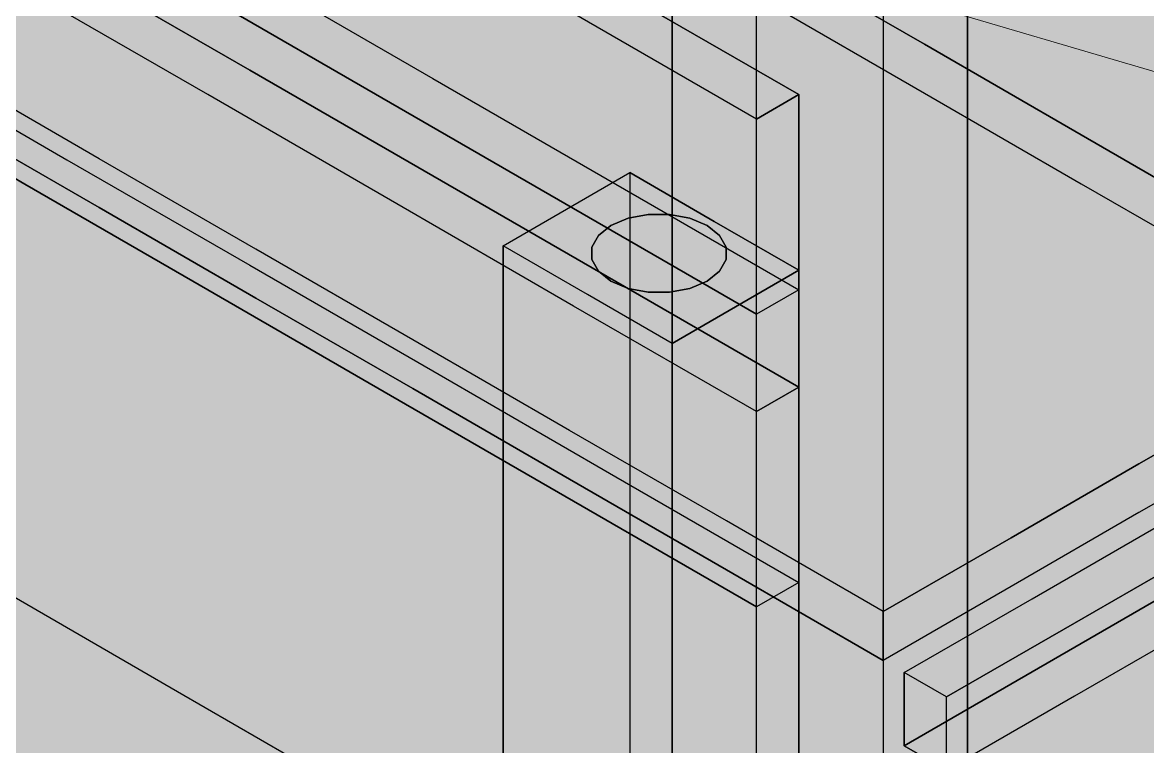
# Model space of a CAD drawing. Header units: metres. Extents: x 0 to 18.2, y -10 to 8.9.
# Drawn here: x 2.662 to 3.816, y 3.662 to 4.404 of the extents above; entities that cross this region are included whole.
import ezdxf

# ---------------------------------------------------------------- set-up
doc = ezdxf.new("R2010")
doc.units = ezdxf.units.M
doc.header["$LTSCALE"] = 0.25
doc.layers.add('ISO-ARISTAS', color=8, linetype='CONTINUOUS')
doc.layers.add('ISO-CONCRETO-SUP', color=254, linetype='CONTINUOUS', true_color=0xe8e8e8)
doc.layers.add('LLAMADAS', color=30, linetype='CONTINUOUS', lineweight=18)

msp = doc.modelspace()

# ---------------------------------------------------------------- linework, layer by layer
at = {"layer": 'ISO-ARISTAS', "color": 250}
for p, q in [((3.3286, 4.4002), (3.3286, 4.6752)), ((3.3286, 4.6752), (3.3286, 4.4002)), ((3.4152, 4.3502), (3.4152, 4.6252)), ((3.4152, 4.3502), (3.4152, 4.6252)), ((3.5451, 4.5252), (3.5451, 4.2501)), ((3.5451, 4.5252), (3.5451, 4.2501)), ((3.5874, 4.3816), (3.4266, 4.4744)), ((3.4266, 4.4744), (3.5874, 4.3816)), ((3.6317, 4.2001), (3.6317, 4.4752)), ((3.6317, 4.4752), (3.6317, 4.2001)), ((2.8956, 4.355), (2.7079, 4.4633)), ((2.7079, 4.4633), (2.8956, 4.355)), ((2.8956, 4.455), (3.0832, 4.3467)), ((2.8956, 4.455), (3.0832, 4.3467)), ((2.8523, 4.33), (2.6646, 4.4383)), ((2.8523, 4.33), (2.6646, 4.4383)), ((3.4585, 4.33), (3.2709, 4.4383)), ((3.2709, 4.4383), (3.4585, 4.33)), ((3.0399, 4.3217), (2.8523, 4.43)), ((2.8523, 4.43), (3.0399, 4.3217)), ((3.4266, 4.4244), (3.5874, 4.3316)), ((3.4266, 4.4244), (3.5874, 4.3316)), ((3.4152, 4.305), (3.2276, 4.4133)), ((3.4152, 4.305), (3.2276, 4.4133)), ((3.3286, 4.1251), (3.3286, 4.4002)), ((3.3286, 4.4002), (3.3286, 4.1251)), ((3.7482, 4.2887), (3.5874, 4.3816)), ((3.5874, 4.3816), (3.7482, 4.2887)), ((2.5203, 4.3717), (2.7079, 4.2633)), ((2.5203, 4.3717), (2.7079, 4.2633)), ((2.7409, 4.2643), (2.5801, 4.3571)), ((2.7409, 4.2643), (2.5801, 4.3571)), ((3.0832, 4.2467), (2.8956, 4.355)), ((2.8956, 4.355), (3.0832, 4.2467)), ((2.6646, 4.2383), (2.477, 4.3467)), ((2.477, 4.3467), (2.6646, 4.2383)), ((3.0832, 4.3467), (3.2709, 4.2383)), ((3.0832, 4.3467), (3.2709, 4.2383)), ((3.4152, 4.0751), (3.4152, 4.3502)), ((3.4152, 4.0751), (3.4152, 4.3502)), ((3.0399, 4.2217), (2.8523, 4.33)), ((3.0399, 4.2217), (2.8523, 4.33)), ((3.4585, 4.33), (3.4152, 4.305)), ((3.4152, 4.305), (3.4585, 4.33)), ((3.4585, 4.13), (3.4585, 4.33)), ((3.4585, 4.33), (3.4585, 4.13)), ((3.5874, 4.3316), (3.7482, 4.2387)), ((3.5874, 4.3316), (3.7482, 4.2387)), ((3.2276, 4.2133), (3.0399, 4.3217)), ((3.0399, 4.3217), (3.2276, 4.2133)), ((2.7409, 4.2143), (2.5801, 4.3071)), ((2.5801, 4.3071), (2.7409, 4.2143)), ((3.4152, 4.105), (3.4152, 4.305)), ((3.4152, 4.105), (3.4152, 4.305)), ((3.9091, 4.1959), (3.7482, 4.2887)), ((3.7482, 4.2887), (3.9091, 4.1959)), ((2.7079, 4.2633), (2.8956, 4.155)), ((2.7079, 4.2633), (2.8956, 4.155)), ((2.9018, 4.1714), (2.7409, 4.2643)), ((2.9018, 4.1714), (2.7409, 4.2643)), ((3.2709, 4.1383), (3.0832, 4.2467)), ((3.0832, 4.2467), (3.2709, 4.1383)), ((3.2203, 4.2125), (3.2853, 4.25)), ((3.2203, 4.2125), (3.2853, 4.25)), ((3.2853, 4.25), (3.2853, 4.13)), ((3.3719, 4.2), (3.2853, 4.25)), ((3.2853, 4.25), (3.2853, 4.13)), ((3.2853, 4.25), (3.3719, 4.2)), ((3.5451, 4.2501), (3.5451, 3.9751)), ((3.5451, 4.2501), (3.5451, 3.9751)), ((2.8523, 4.13), (2.6646, 4.2383)), ((2.6646, 4.2383), (2.8523, 4.13)), ((3.2709, 4.2383), (3.4585, 4.13)), ((3.2709, 4.2383), (3.4585, 4.13)), ((3.7482, 4.2387), (3.9091, 4.1459)), ((3.7482, 4.2387), (3.9091, 4.1459)), ((2.9018, 4.1214), (2.7409, 4.2143)), ((2.7409, 4.2143), (2.9018, 4.1214)), ((3.2276, 4.1133), (3.0399, 4.2217)), ((3.2276, 4.1133), (3.0399, 4.2217)), ((3.1554, 4.175), (3.2203, 4.2125)), ((3.1554, 4.175), (3.2203, 4.2125)), ((3.4152, 4.105), (3.2276, 4.2133)), ((3.2276, 4.2133), (3.4152, 4.105)), ((3.2835, 4.2032), (3.2658, 4.1958)), ((3.2835, 4.2032), (3.2658, 4.1958)), ((3.2835, 4.2032), (3.2658, 4.1958)), ((3.2658, 4.1958), (3.2835, 4.2032)), ((3.3042, 4.2071), (3.2835, 4.2032)), ((3.3042, 4.2071), (3.2835, 4.2032)), ((3.3042, 4.2071), (3.2835, 4.2032)), ((3.2835, 4.2032), (3.3042, 4.2071)), ((3.3261, 4.2071), (3.3042, 4.2071)), ((3.3261, 4.2071), (3.3042, 4.2071)), ((3.3261, 4.2071), (3.3042, 4.2071)), ((3.3042, 4.2071), (3.3261, 4.2071)), ((3.3469, 4.2032), (3.3261, 4.2071)), ((3.3469, 4.2032), (3.3261, 4.2071)), ((3.3469, 4.2032), (3.3261, 4.2071)), ((3.3261, 4.2071), (3.3469, 4.2032)), ((3.3645, 4.1958), (3.3469, 4.2032)), ((3.3645, 4.1958), (3.3469, 4.2032)), ((3.3645, 4.1958), (3.3469, 4.2032)), ((3.3469, 4.2032), (3.3645, 4.1958)), ((3.2658, 4.1958), (3.253, 4.1855)), ((3.2658, 4.1958), (3.253, 4.1855)), ((3.2658, 4.1958), (3.253, 4.1855)), ((3.253, 4.1855), (3.2658, 4.1958)), ((3.3774, 4.1855), (3.3645, 4.1958)), ((3.3774, 4.1855), (3.3645, 4.1958)), ((3.3774, 4.1855), (3.3645, 4.1958)), ((3.3645, 4.1958), (3.3774, 4.1855)), ((3.4585, 4.15), (3.3719, 4.2)), ((3.3719, 4.2), (3.4585, 4.15)), ((3.6317, 3.9251), (3.6317, 4.2001)), ((3.6317, 4.2001), (3.6317, 3.9251)), ((3.253, 4.1855), (3.2462, 4.1736)), ((3.253, 4.1855), (3.2462, 4.1736)), ((3.253, 4.1855), (3.2462, 4.1736)), ((3.2462, 4.1736), (3.253, 4.1855)), ((3.3841, 4.1736), (3.3774, 4.1855)), ((3.3841, 4.1736), (3.3774, 4.1855)), ((3.3841, 4.1736), (3.3774, 4.1855)), ((3.3774, 4.1855), (3.3841, 4.1736)), ((3.0626, 4.0786), (2.9018, 4.1714)), ((3.0626, 4.0786), (2.9018, 4.1714)), ((3.1554, 4.055), (3.1554, 4.175)), ((3.242, 4.125), (3.1554, 4.175)), ((3.1554, 4.175), (3.1554, 4.055)), ((3.242, 4.125), (3.1554, 4.175)), ((3.2462, 4.1736), (3.2462, 4.1609)), ((3.2462, 4.1736), (3.2462, 4.1609)), ((3.2462, 4.1736), (3.2462, 4.1609)), ((3.2462, 4.1609), (3.2462, 4.1736)), ((3.3841, 4.1609), (3.3841, 4.1736)), ((3.3841, 4.1609), (3.3841, 4.1736)), ((3.3841, 4.1609), (3.3841, 4.1736)), ((3.3841, 4.1736), (3.3841, 4.1609)), ((2.8956, 4.155), (3.0832, 4.0467)), ((2.8956, 4.155), (3.0832, 4.0467)), ((3.2462, 4.1609), (3.253, 4.149)), ((3.2462, 4.1609), (3.253, 4.149)), ((3.2462, 4.1609), (3.253, 4.149)), ((3.253, 4.149), (3.2462, 4.1609)), ((3.3774, 4.149), (3.3841, 4.1609)), ((3.3774, 4.149), (3.3841, 4.1609)), ((3.3774, 4.149), (3.3841, 4.1609)), ((3.3841, 4.1609), (3.3774, 4.149)), ((3.253, 4.149), (3.2658, 4.1387)), ((3.253, 4.149), (3.2658, 4.1387)), ((3.253, 4.149), (3.2658, 4.1387)), ((3.2658, 4.1387), (3.253, 4.149)), ((3.3645, 4.1387), (3.3774, 4.149)), ((3.3645, 4.1387), (3.3774, 4.149)), ((3.3645, 4.1387), (3.3774, 4.149)), ((3.3774, 4.149), (3.3645, 4.1387)), ((3.3935, 4.1125), (3.4585, 4.15)), ((3.4585, 4.15), (3.3935, 4.1125)), ((3.4585, 4.03), (3.4585, 4.15)), ((3.4585, 4.15), (3.4585, 4.03)), ((3.2658, 4.1387), (3.2835, 4.1313)), ((3.2658, 4.1387), (3.2835, 4.1313)), ((3.2658, 4.1387), (3.2835, 4.1313)), ((3.2835, 4.1313), (3.2658, 4.1387)), ((3.4585, 4.03), (3.2709, 4.1383)), ((3.2709, 4.1383), (3.4585, 4.03)), ((3.2835, 4.1313), (3.3042, 4.1274)), ((3.2835, 4.1313), (3.3042, 4.1274)), ((3.2835, 4.1313), (3.3042, 4.1274)), ((3.3042, 4.1274), (3.2835, 4.1313)), ((3.3261, 4.1274), (3.3469, 4.1313)), ((3.3261, 4.1274), (3.3469, 4.1313)), ((3.3261, 4.1274), (3.3469, 4.1313)), ((3.3469, 4.1313), (3.3261, 4.1274)), ((3.3469, 4.1313), (3.3645, 4.1387)), ((3.3469, 4.1313), (3.3645, 4.1387)), ((3.3469, 4.1313), (3.3645, 4.1387)), ((3.3645, 4.1387), (3.3469, 4.1313)), ((3.0399, 4.0217), (2.8523, 4.13)), ((2.8523, 4.13), (3.0399, 4.0217)), ((3.0626, 4.0286), (2.9018, 4.1214)), ((2.9018, 4.1214), (3.0626, 4.0286)), ((3.3286, 4.075), (3.242, 4.125)), ((3.3286, 4.075), (3.242, 4.125)), ((3.2853, 4.13), (3.2853, 4.01)), ((3.2853, 4.13), (3.2853, 4.01)), ((3.3042, 4.1274), (3.3261, 4.1274)), ((3.3042, 4.1274), (3.3261, 4.1274)), ((3.3042, 4.1274), (3.3261, 4.1274)), ((3.3261, 4.1274), (3.3042, 4.1274)), ((3.3286, 3.8501), (3.3286, 4.1251)), ((3.3286, 4.1251), (3.3286, 3.8501)), ((3.4585, 4.13), (3.4152, 4.105)), ((3.4585, 4.13), (3.4152, 4.105)), ((3.4152, 4.005), (3.2276, 4.1133)), ((3.4152, 4.005), (3.2276, 4.1133)), ((3.3286, 4.075), (3.3935, 4.1125)), ((3.3935, 4.1125), (3.3286, 4.075)), ((3.2234, 3.9857), (3.0626, 4.0786)), ((3.2234, 3.9857), (3.0626, 4.0786)), ((3.3286, 3.955), (3.3286, 4.075)), ((3.3286, 3.955), (3.3286, 4.075)), ((3.4152, 3.8001), (3.4152, 4.0751)), ((3.4152, 3.8001), (3.4152, 4.0751)), ((3.1554, 3.935), (3.1554, 4.055)), ((3.1554, 4.055), (3.1554, 3.935)), ((3.0832, 4.0467), (3.2709, 3.9383)), ((3.0832, 4.0467), (3.2709, 3.9383)), ((3.2234, 3.9357), (3.0626, 4.0286)), ((3.0626, 4.0286), (3.2234, 3.9357)), ((3.4585, 4.03), (3.4152, 4.005)), ((3.4152, 4.005), (3.4585, 4.03)), ((3.4585, 3.83), (3.4585, 4.03)), ((3.4585, 4.03), (3.4585, 3.83)), ((3.4585, 3.91), (3.4585, 4.03)), ((3.4585, 4.03), (3.4585, 3.91)), ((3.9387, 4.0272), (3.8075, 3.9515)), ((3.8075, 3.9515), (3.9387, 4.0272)), ((3.2276, 3.9133), (3.0399, 4.0217)), ((3.0399, 4.0217), (3.2276, 3.9133)), ((3.2853, 4.01), (3.2853, 3.89)), ((3.2853, 4.01), (3.2853, 3.89)), ((3.4152, 3.805), (3.4152, 4.005)), ((3.4152, 3.805), (3.4152, 4.005)), ((3.3843, 3.8929), (3.2234, 3.9857)), ((3.3843, 3.8929), (3.2234, 3.9857)), ((3.5451, 3.9751), (3.5451, 3.7001)), ((3.5451, 3.9751), (3.5451, 3.7001)), ((3.9387, 3.9772), (3.8075, 3.9015)), ((3.9387, 3.9772), (3.8075, 3.9015)), ((3.3286, 3.835), (3.3286, 3.955)), ((3.3286, 3.835), (3.3286, 3.955)), ((3.8075, 3.9515), (3.6763, 3.8757)), ((3.6763, 3.8757), (3.8075, 3.9515)), ((3.1554, 3.815), (3.1554, 3.935)), ((3.1554, 3.935), (3.1554, 3.815)), ((3.3843, 3.8429), (3.2234, 3.9357)), ((3.2234, 3.9357), (3.3843, 3.8429)), ((3.2709, 3.9383), (3.4585, 3.83)), ((3.2709, 3.9383), (3.4585, 3.83)), ((3.6317, 3.6501), (3.6317, 3.9251)), ((3.6317, 3.9251), (3.6317, 3.6501)), ((3.4152, 3.805), (3.2276, 3.9133)), ((3.2276, 3.9133), (3.4152, 3.805)), ((2.8213, 3.7179), (2.4997, 3.9036)), ((2.8213, 3.7179), (2.4997, 3.9036)), ((3.4585, 3.79), (3.4585, 3.91)), ((3.4585, 3.91), (3.4585, 3.79)), ((3.8075, 3.9015), (3.6763, 3.8257)), ((3.8075, 3.9015), (3.6763, 3.8257)), ((3.2853, 3.89), (3.2853, 3.77)), ((3.2853, 3.89), (3.2853, 3.77)), ((3.5451, 3.8), (3.3843, 3.8929)), ((3.5451, 3.8), (3.3843, 3.8929)), ((3.6979, 3.8132), (3.8292, 3.889)), ((3.6979, 3.8132), (3.8292, 3.889)), ((3.6763, 3.8757), (3.5451, 3.8)), ((3.5451, 3.8), (3.6763, 3.8757)), ((3.7413, 3.7882), (3.8725, 3.864)), ((3.8725, 3.864), (3.7413, 3.7882)), ((3.3286, 3.5751), (3.3286, 3.8501)), ((3.3286, 3.8501), (3.3286, 3.5751)), ((3.5451, 3.75), (3.3843, 3.8429)), ((3.3843, 3.8429), (3.5451, 3.75)), ((3.3286, 3.715), (3.3286, 3.835)), ((3.3286, 3.715), (3.3286, 3.835)), ((3.4585, 3.83), (3.4152, 3.805)), ((3.4585, 3.83), (3.4152, 3.805)), ((3.6763, 3.8257), (3.5451, 3.75)), ((3.6763, 3.8257), (3.5451, 3.75)), ((3.1554, 3.695), (3.1554, 3.815)), ((3.1554, 3.815), (3.1554, 3.695)), ((3.5667, 3.7375), (3.6979, 3.8132)), ((3.5667, 3.7375), (3.6979, 3.8132)), ((3.6979, 3.7382), (3.8292, 3.814)), ((3.8292, 3.814), (3.6979, 3.7382)), ((3.4152, 3.5251), (3.4152, 3.8001)), ((3.4152, 3.5251), (3.4152, 3.8001)), ((3.5451, 3.75), (3.5451, 3.8)), ((3.5451, 3.75), (3.5451, 3.8)), ((3.4585, 3.67), (3.4585, 3.79)), ((3.4585, 3.79), (3.4585, 3.67)), ((3.61, 3.7125), (3.7413, 3.7882)), ((3.7413, 3.7882), (3.61, 3.7125)), ((3.8725, 3.789), (3.7413, 3.7132)), ((3.8725, 3.789), (3.7413, 3.7132)), ((3.2853, 3.77), (3.2853, 3.65)), ((3.2853, 3.77), (3.2853, 3.65)), ((3.5667, 3.6625), (3.6979, 3.7382)), ((3.6979, 3.7382), (3.5667, 3.6625)), ((3.5667, 3.6625), (3.5667, 3.7375)), ((3.61, 3.7125), (3.5667, 3.7375)), ((3.61, 3.7125), (3.5667, 3.7375)), ((3.5667, 3.7375), (3.5667, 3.6625)), ((3.143, 3.5321), (2.8213, 3.7179)), ((3.143, 3.5321), (2.8213, 3.7179)), ((3.3286, 3.595), (3.3286, 3.715)), ((3.3286, 3.595), (3.3286, 3.715)), ((3.7413, 3.7132), (3.61, 3.6375)), ((3.7413, 3.7132), (3.61, 3.6375)), ((3.61, 3.6375), (3.61, 3.7125)), ((3.61, 3.6375), (3.61, 3.7125)), ((3.1554, 3.575), (3.1554, 3.695)), ((3.1554, 3.695), (3.1554, 3.575)), ((3.5451, 3.7001), (3.5451, 3.425)), ((3.5451, 3.7001), (3.5451, 3.425)), ((3.4585, 3.55), (3.4585, 3.67)), ((3.4585, 3.67), (3.4585, 3.55)), ((3.61, 3.6375), (3.5667, 3.6625)), ((3.5667, 3.6625), (3.61, 3.6375))]:
    msp.add_line(p, q, dxfattribs=at)
at = {"layer": 'ISO-CONCRETO-SUP', "true_color": 0x575d65}
for points in [[(3.5451, 4.5252), (3.3286, 4.4002), (3.5451, 4.8002), (3.3286, 4.6752)], [(3.6317, 4.4752), (3.4152, 4.3502), (3.6317, 4.7502), (3.4152, 4.6252)], [(3.5451, 4.2501), (3.3286, 4.1251), (3.5451, 4.5252), (3.3286, 4.4002)], [(3.6317, 4.2001), (3.4152, 4.0751), (3.6317, 4.4752), (3.4152, 4.3502)], [(3.5451, 3.9751), (3.3286, 3.8501), (3.5451, 4.2501), (3.3286, 4.1251)], [(3.6317, 3.9251), (3.4152, 3.8001), (3.6317, 4.2001), (3.4152, 4.0751)], [(3.5451, 3.7001), (3.3286, 3.5751), (3.5451, 3.9751), (3.3286, 3.8501)], [(3.6317, 3.6501), (3.4152, 3.5251), (3.6317, 3.9251), (3.4152, 3.8001)], [(3.8292, 3.814), (3.6979, 3.7382), (3.8292, 3.889), (3.6979, 3.8132)], [(3.8725, 3.789), (3.7413, 3.7132), (3.8725, 3.864), (3.7413, 3.7882)], [(3.6979, 3.7382), (3.5667, 3.6625), (3.6979, 3.8132), (3.5667, 3.7375)], [(3.7413, 3.7132), (3.61, 3.6375), (3.7413, 3.7882), (3.61, 3.7125)], [(3.5451, 3.425), (3.3286, 3.3), (3.5451, 3.7001), (3.3286, 3.5751)]]:
    msp.add_solid(points, dxfattribs=at)
at = {"layer": 'ISO-CONCRETO-SUP', "true_color": 0x616771}
for points in [[(3.3286, 4.4002), (3.4152, 4.3502), (3.3286, 4.6752), (3.4152, 4.6252)], [(3.5451, 4.2501), (3.6317, 4.2001), (3.5451, 4.5252), (3.6317, 4.4752)], [(3.3286, 4.1251), (3.4152, 4.0751), (3.3286, 4.4002), (3.4152, 4.3502)], [(3.5451, 3.9751), (3.6317, 3.9251), (3.5451, 4.2501), (3.6317, 4.2001)], [(3.3286, 3.8501), (3.4152, 3.8001), (3.3286, 4.1251), (3.4152, 4.0751)], [(3.5451, 3.7001), (3.6317, 3.6501), (3.5451, 3.9751), (3.6317, 3.9251)], [(3.3286, 3.5751), (3.4152, 3.5251), (3.3286, 3.8501), (3.4152, 3.8001)], [(3.5667, 3.6625), (3.61, 3.6375), (3.5667, 3.7375), (3.61, 3.7125)], [(3.5451, 3.425), (3.6317, 3.375), (3.5451, 3.7001), (3.6317, 3.6501)]]:
    msp.add_solid(points, dxfattribs=at)
at = {"layer": 'ISO-CONCRETO-SUP', "true_color": 0xc9c7c0}
for points in [[(3.1523, 4.6518), (3.474, 4.4661), (2.8275, 4.4643), (3.1492, 4.2786)], [(3.7987, 4.6536), (4.1204, 4.4679), (3.474, 4.4661), (3.7956, 4.2804)], [(2.5059, 4.65), (2.8275, 4.4643), (2.1811, 4.4625), (2.5028, 4.2768)], [(3.474, 4.4661), (3.7956, 4.2804), (3.1492, 4.2786), (3.4709, 4.0929)], [(4.1204, 4.4679), (4.4421, 4.2821), (3.7956, 4.2804), (4.1173, 4.0946)], [(2.8275, 4.4643), (3.1492, 4.2786), (2.5028, 4.2768), (2.8244, 4.0911)], [(2.5028, 4.2768), (2.8244, 4.0911), (2.178, 4.0893), (2.4997, 3.9036)], [(3.1492, 4.2786), (3.4709, 4.0929), (2.8244, 4.0911), (3.1461, 3.9054)], [(3.7956, 4.2804), (4.1173, 4.0946), (3.4709, 4.0929), (3.7925, 3.9071)], [(2.8244, 4.0911), (3.1461, 3.9054), (2.4997, 3.9036), (2.8213, 3.7179)], [(3.4709, 4.0929), (3.7925, 3.9071), (3.1461, 3.9054), (3.4678, 3.7196)], [(4.1173, 4.0946), (4.439, 3.9089), (3.7925, 3.9071), (4.1142, 3.7214)], [(3.1461, 3.9054), (3.4678, 3.7196), (2.8213, 3.7179), (3.143, 3.5321)], [(3.7925, 3.9071), (4.1142, 3.7214), (3.4678, 3.7196), (3.7894, 3.5339)], [(3.4678, 3.7196), (3.7894, 3.5339), (3.143, 3.5321), (3.4647, 3.3464)], [(4.1142, 3.7214), (4.4359, 3.5357), (3.7894, 3.5339), (4.1111, 3.3482)]]:
    msp.add_solid(points, dxfattribs=at)
at = {"layer": 'ISO-CONCRETO-SUP', "true_color": 0x9e794f}
for points in [[(2.8956, 4.455), (3.0832, 4.3467), (2.8956, 4.655), (3.0832, 4.5467)], [(2.8523, 4.43), (3.0399, 4.3217), (2.8523, 4.63), (3.0399, 4.5217)], [(2.5203, 4.3717), (2.7079, 4.2633), (2.5203, 4.5717), (2.7079, 4.4633)], [(2.477, 4.3467), (2.6646, 4.2383), (2.477, 4.5467), (2.6646, 4.4383)], [(3.0832, 4.3467), (3.2709, 4.2383), (3.0832, 4.5467), (3.2709, 4.4383)], [(3.0399, 4.3217), (3.2276, 4.2133), (3.0399, 4.5217), (3.2276, 4.4133)], [(3.4266, 4.4244), (3.5874, 4.3316), (3.4266, 4.4744), (3.5874, 4.3816)], [(2.7079, 4.2633), (2.8956, 4.155), (2.7079, 4.4633), (2.8956, 4.355)], [(2.6646, 4.2383), (2.8523, 4.13), (2.6646, 4.4383), (2.8523, 4.33)], [(3.2709, 4.2383), (3.4585, 4.13), (3.2709, 4.4383), (3.4585, 4.33)], [(3.2276, 4.2133), (3.4152, 4.105), (3.2276, 4.4133), (3.4152, 4.305)], [(3.5874, 4.3316), (3.7482, 4.2387), (3.5874, 4.3816), (3.7482, 4.2887)], [(2.5801, 4.3071), (2.7409, 4.2143), (2.5801, 4.3571), (2.7409, 4.2643)], [(2.8956, 4.155), (3.0832, 4.0467), (2.8956, 4.355), (3.0832, 4.2467)], [(2.8523, 4.13), (3.0399, 4.0217), (2.8523, 4.33), (3.0399, 4.2217)], [(3.7482, 4.2387), (3.9091, 4.1459), (3.7482, 4.2887), (3.9091, 4.1959)], [(2.7409, 4.2143), (2.9018, 4.1214), (2.7409, 4.2643), (2.9018, 4.1714)], [(3.0832, 4.0467), (3.2709, 3.9383), (3.0832, 4.2467), (3.2709, 4.1383)], [(3.0399, 4.0217), (3.2276, 3.9133), (3.0399, 4.2217), (3.2276, 4.1133)], [(2.9018, 4.1214), (3.0626, 4.0286), (2.9018, 4.1714), (3.0626, 4.0786)], [(3.2709, 3.9383), (3.4585, 3.83), (3.2709, 4.1383), (3.4585, 4.03)], [(3.2276, 3.9133), (3.4152, 3.805), (3.2276, 4.1133), (3.4152, 4.005)], [(3.0626, 4.0286), (3.2234, 3.9357), (3.0626, 4.0786), (3.2234, 3.9857)], [(3.2234, 3.9357), (3.3843, 3.8429), (3.2234, 3.9857), (3.3843, 3.8929)], [(3.3843, 3.8429), (3.5451, 3.75), (3.3843, 3.8929), (3.5451, 3.8)]]:
    msp.add_solid(points, dxfattribs=at)
at = {"layer": 'ISO-CONCRETO-SUP', "true_color": 0xb08658}
for points in [[(3.2657, 4.5673), (3.4266, 4.4744), (3.1345, 4.4915), (3.2954, 4.3987)], [(2.6817, 4.5515), (2.8425, 4.4586), (2.5505, 4.4757), (2.7113, 4.3829)], [(2.5505, 4.5257), (2.7113, 4.4329), (2.4193, 4.45), (2.5801, 4.3571)], [(2.9737, 4.5344), (3.1345, 4.4415), (2.8425, 4.4586), (3.0033, 4.3658)], [(3.2657, 4.5173), (3.4266, 4.4244), (3.1345, 4.4415), (3.2954, 4.3487)], [(2.8425, 4.5086), (3.0033, 4.4158), (2.7113, 4.4329), (2.8721, 4.34)], [(3.1345, 4.4915), (3.2954, 4.3987), (3.0033, 4.4158), (3.1642, 4.3229)], [(2.5505, 4.4757), (2.7113, 4.3829), (2.4193, 4.4), (2.5801, 4.3071)], [(3.4266, 4.4744), (3.5874, 4.3816), (3.2954, 4.3987), (3.4562, 4.3058)], [(2.7079, 4.4633), (2.8956, 4.355), (2.6646, 4.4383), (2.8523, 4.33)], [(2.8425, 4.4586), (3.0033, 4.3658), (2.7113, 4.3829), (2.8721, 4.29)], [(2.8956, 4.455), (3.0832, 4.3467), (2.8523, 4.43), (3.0399, 4.3217)], [(2.7113, 4.4329), (2.8721, 4.34), (2.5801, 4.3571), (2.7409, 4.2643)], [(3.1345, 4.4415), (3.2954, 4.3487), (3.0033, 4.3658), (3.1642, 4.2729)], [(3.2709, 4.4383), (3.4585, 4.33), (3.2276, 4.4133), (3.4152, 4.305)], [(3.4266, 4.4244), (3.5874, 4.3316), (3.2954, 4.3487), (3.4562, 4.2558)], [(3.0033, 4.4158), (3.1642, 4.3229), (2.8721, 4.34), (3.033, 4.2472)], [(3.2954, 4.3987), (3.4562, 4.3058), (3.1642, 4.3229), (3.325, 4.2301)], [(2.7113, 4.3829), (2.8721, 4.29), (2.5801, 4.3071), (2.7409, 4.2143)], [(3.5874, 4.3816), (3.7482, 4.2887), (3.4562, 4.3058), (3.617, 4.213)], [(2.5203, 4.3717), (2.7079, 4.2633), (2.477, 4.3467), (2.6646, 4.2383)], [(3.0033, 4.3658), (3.1642, 4.2729), (2.8721, 4.29), (3.033, 4.1972)], [(2.8956, 4.355), (3.0832, 4.2467), (2.8523, 4.33), (3.0399, 4.2217)], [(2.8721, 4.34), (3.033, 4.2472), (2.7409, 4.2643), (2.9018, 4.1714)], [(3.0832, 4.3467), (3.2709, 4.2383), (3.0399, 4.3217), (3.2276, 4.2133)], [(3.2954, 4.3487), (3.4562, 4.2558), (3.1642, 4.2729), (3.325, 4.1801)], [(3.5874, 4.3316), (3.7482, 4.2387), (3.4562, 4.2558), (3.617, 4.163)], [(3.1642, 4.3229), (3.325, 4.2301), (3.033, 4.2472), (3.1938, 4.1543)], [(3.4562, 4.3058), (3.617, 4.213), (3.325, 4.2301), (3.4858, 4.1372)], [(2.8721, 4.29), (3.033, 4.1972), (2.7409, 4.2143), (2.9018, 4.1214)], [(3.7482, 4.2887), (3.9091, 4.1959), (3.617, 4.213), (3.7779, 4.1201)], [(3.1642, 4.2729), (3.325, 4.1801), (3.033, 4.1972), (3.1938, 4.1043)], [(2.7079, 4.2633), (2.8956, 4.155), (2.6646, 4.2383), (2.8523, 4.13)], [(3.033, 4.2472), (3.1938, 4.1543), (2.9018, 4.1714), (3.0626, 4.0786)], [(3.0832, 4.2467), (3.2709, 4.1383), (3.0399, 4.2217), (3.2276, 4.1133)], [(3.4562, 4.2558), (3.617, 4.163), (3.325, 4.1801), (3.4858, 4.0872)], [(3.2709, 4.2383), (3.4585, 4.13), (3.2276, 4.2133), (3.4152, 4.105)], [(3.7482, 4.2387), (3.9091, 4.1459), (3.617, 4.163), (3.7779, 4.0701)], [(3.325, 4.2301), (3.4858, 4.1372), (3.1938, 4.1543), (3.3546, 4.0615)], [(3.617, 4.213), (3.7779, 4.1201), (3.4858, 4.1372), (3.6467, 4.0444)], [(3.033, 4.1972), (3.1938, 4.1043), (2.9018, 4.1214), (3.0626, 4.0286)], [(3.9091, 4.1959), (4.0699, 4.103), (3.7779, 4.1201), (3.9387, 4.0272)], [(3.325, 4.1801), (3.4858, 4.0872), (3.1938, 4.1043), (3.3546, 4.0115)], [(2.8956, 4.155), (3.0832, 4.0467), (2.8523, 4.13), (3.0399, 4.0217)], [(3.1938, 4.1543), (3.3546, 4.0615), (3.0626, 4.0786), (3.2234, 3.9857)], [(3.617, 4.163), (3.7779, 4.0701), (3.4858, 4.0872), (3.6467, 3.9944)], [(3.9091, 4.1459), (4.0699, 4.053), (3.7779, 4.0701), (3.9387, 3.9772)], [(3.2709, 4.1383), (3.4585, 4.03), (3.2276, 4.1133), (3.4152, 4.005)], [(3.4858, 4.1372), (3.6467, 4.0444), (3.3546, 4.0615), (3.5155, 3.9686)], [(3.7779, 4.1201), (3.9387, 4.0272), (3.6467, 4.0444), (3.8075, 3.9515)], [(3.1938, 4.1043), (3.3546, 4.0115), (3.0626, 4.0286), (3.2234, 3.9357)], [(3.4858, 4.0872), (3.6467, 3.9944), (3.3546, 4.0115), (3.5155, 3.9186)], [(3.7779, 4.0701), (3.9387, 3.9772), (3.6467, 3.9944), (3.8075, 3.9015)], [(3.3546, 4.0615), (3.5155, 3.9686), (3.2234, 3.9857), (3.3843, 3.8929)], [(3.0832, 4.0467), (3.2709, 3.9383), (3.0399, 4.0217), (3.2276, 3.9133)], [(3.6467, 4.0444), (3.8075, 3.9515), (3.5155, 3.9686), (3.6763, 3.8757)], [(3.3546, 4.0115), (3.5155, 3.9186), (3.2234, 3.9357), (3.3843, 3.8429)], [(3.6467, 3.9944), (3.8075, 3.9015), (3.5155, 3.9186), (3.6763, 3.8257)], [(3.5155, 3.9686), (3.6763, 3.8757), (3.3843, 3.8929), (3.5451, 3.8)], [(3.2709, 3.9383), (3.4585, 3.83), (3.2276, 3.9133), (3.4152, 3.805)], [(3.5155, 3.9186), (3.6763, 3.8257), (3.3843, 3.8429), (3.5451, 3.75)]]:
    msp.add_solid(points, dxfattribs=at)
at = {"layer": 'ISO-CONCRETO-SUP', "true_color": 0x92aec8}
for points in [[(3.3042, 4.5008), (3.2835, 4.4969), (3.3042, 4.4029), (3.2835, 4.399)], [(3.3261, 4.4211), (3.3469, 4.425), (3.3261, 4.3232), (3.3469, 4.3271)], [(3.3042, 4.4029), (3.2835, 4.399), (3.3042, 4.305), (3.2835, 4.3011)], [(3.3261, 4.3232), (3.3469, 4.3271), (3.3261, 4.2253), (3.3469, 4.2292)], [(3.3042, 4.305), (3.2835, 4.3011), (3.3042, 4.2071), (3.2835, 4.2032)], [(3.3261, 4.2253), (3.3469, 4.2292), (3.3261, 4.1274), (3.3469, 4.1313)], [(3.3042, 4.2071), (3.2835, 4.2032), (3.3042, 4.1071), (3.2835, 4.1032)], [(3.3261, 4.1274), (3.3469, 4.1313), (3.3261, 4.0274), (3.3469, 4.0313)], [(3.3042, 4.1071), (3.2835, 4.1032), (3.3042, 4.0071), (3.2835, 4.0032)], [(3.3261, 4.0274), (3.3469, 4.0313), (3.3261, 3.9274), (3.3469, 3.9313)], [(3.3042, 4.0071), (3.2835, 4.0032), (3.3042, 3.9071), (3.2835, 3.9032)], [(3.3261, 3.9274), (3.3469, 3.9313), (3.3261, 3.8274), (3.3469, 3.8313)], [(3.3042, 3.9071), (3.2835, 3.9032), (3.3042, 3.8071), (3.2835, 3.8032)], [(3.3261, 3.8274), (3.3469, 3.8313), (3.3261, 3.7274), (3.3469, 3.7313)], [(3.3042, 3.8071), (3.2835, 3.8032), (3.3042, 3.7071), (3.2835, 3.7032)], [(3.3261, 3.7274), (3.3469, 3.7313), (3.3261, 3.6274), (3.3469, 3.6313)], [(3.3042, 3.7071), (3.2835, 3.7032), (3.3042, 3.6071), (3.2835, 3.6032)]]:
    msp.add_solid(points, dxfattribs=at)
at = {"layer": 'ISO-CONCRETO-SUP', "true_color": 0x98b5d0}
for points in [[(3.3261, 4.5008), (3.3042, 4.5008), (3.3261, 4.4029), (3.3042, 4.4029)], [(3.3042, 4.4211), (3.3261, 4.4211), (3.3042, 4.3232), (3.3261, 4.3232)], [(3.3261, 4.4029), (3.3042, 4.4029), (3.3261, 4.305), (3.3042, 4.305)], [(3.3042, 4.3232), (3.3261, 4.3232), (3.3042, 4.2253), (3.3261, 4.2253)], [(3.3261, 4.305), (3.3042, 4.305), (3.3261, 4.2071), (3.3042, 4.2071)], [(3.3042, 4.2253), (3.3261, 4.2253), (3.3042, 4.1274), (3.3261, 4.1274)], [(3.3261, 4.2071), (3.3042, 4.2071), (3.3261, 4.1071), (3.3042, 4.1071)], [(3.3042, 4.1274), (3.3261, 4.1274), (3.3042, 4.0274), (3.3261, 4.0274)], [(3.3261, 4.1071), (3.3042, 4.1071), (3.3261, 4.0071), (3.3042, 4.0071)], [(3.3042, 4.0274), (3.3261, 4.0274), (3.3042, 3.9274), (3.3261, 3.9274)], [(3.3261, 4.0071), (3.3042, 4.0071), (3.3261, 3.9071), (3.3042, 3.9071)], [(3.3042, 3.9274), (3.3261, 3.9274), (3.3042, 3.8274), (3.3261, 3.8274)], [(3.3261, 3.9071), (3.3042, 3.9071), (3.3261, 3.8071), (3.3042, 3.8071)], [(3.3042, 3.8274), (3.3261, 3.8274), (3.3042, 3.7274), (3.3261, 3.7274)], [(3.3261, 3.8071), (3.3042, 3.8071), (3.3261, 3.7071), (3.3042, 3.7071)], [(3.3042, 3.7274), (3.3261, 3.7274), (3.3042, 3.6274), (3.3261, 3.6274)], [(3.3261, 3.7071), (3.3042, 3.7071), (3.3261, 3.6071), (3.3042, 3.6071)]]:
    msp.add_solid(points, dxfattribs=at)
at = {"layer": 'ISO-CONCRETO-SUP', "true_color": 0x99b6d1}
for points in [[(3.3469, 4.4969), (3.3261, 4.5008), (3.3469, 4.399), (3.3261, 4.4029)], [(3.2835, 4.425), (3.3042, 4.4211), (3.2835, 4.3271), (3.3042, 4.3232)], [(3.3469, 4.399), (3.3261, 4.4029), (3.3469, 4.3011), (3.3261, 4.305)], [(3.2835, 4.3271), (3.3042, 4.3232), (3.2835, 4.2292), (3.3042, 4.2253)], [(3.3469, 4.3011), (3.3261, 4.305), (3.3469, 4.2032), (3.3261, 4.2071)], [(3.2835, 4.2292), (3.3042, 4.2253), (3.2835, 4.1313), (3.3042, 4.1274)], [(3.3469, 4.2032), (3.3261, 4.2071), (3.3469, 4.1032), (3.3261, 4.1071)], [(3.2835, 4.1313), (3.3042, 4.1274), (3.2835, 4.0313), (3.3042, 4.0274)], [(3.3469, 4.1032), (3.3261, 4.1071), (3.3469, 4.0032), (3.3261, 4.0071)], [(3.2835, 4.0313), (3.3042, 4.0274), (3.2835, 3.9313), (3.3042, 3.9274)], [(3.3469, 4.0032), (3.3261, 4.0071), (3.3469, 3.9032), (3.3261, 3.9071)], [(3.2835, 3.9313), (3.3042, 3.9274), (3.2835, 3.8313), (3.3042, 3.8274)], [(3.3469, 3.9032), (3.3261, 3.9071), (3.3469, 3.8032), (3.3261, 3.8071)], [(3.2835, 3.8313), (3.3042, 3.8274), (3.2835, 3.7313), (3.3042, 3.7274)], [(3.3469, 3.8032), (3.3261, 3.8071), (3.3469, 3.7032), (3.3261, 3.7071)], [(3.2835, 3.7313), (3.3042, 3.7274), (3.2835, 3.6313), (3.3042, 3.6274)], [(3.3469, 3.7032), (3.3261, 3.7071), (3.3469, 3.6032), (3.3261, 3.6071)]]:
    msp.add_solid(points, dxfattribs=at)
at = {"layer": 'ISO-CONCRETO-SUP', "true_color": 0x7c93a9}
for points in [[(3.2658, 4.4894), (3.253, 4.4792), (3.2658, 4.3915), (3.253, 4.3813)], [(3.3645, 4.4325), (3.3774, 4.4427), (3.3645, 4.3346), (3.3774, 4.3448)], [(3.2658, 4.3915), (3.253, 4.3813), (3.2658, 4.2936), (3.253, 4.2834)], [(3.3645, 4.3346), (3.3774, 4.3448), (3.3645, 4.2367), (3.3774, 4.2469)], [(3.2658, 4.2936), (3.253, 4.2834), (3.2658, 4.1958), (3.253, 4.1855)], [(3.3645, 4.2367), (3.3774, 4.2469), (3.3645, 4.1387), (3.3774, 4.149)], [(3.2658, 4.1958), (3.253, 4.1855), (3.2658, 4.0957), (3.253, 4.0855)], [(3.3645, 4.1387), (3.3774, 4.149), (3.3645, 4.0388), (3.3774, 4.049)], [(3.2658, 4.0957), (3.253, 4.0855), (3.2658, 3.9958), (3.253, 3.9855)], [(3.3645, 4.0388), (3.3774, 4.049), (3.3645, 3.9387), (3.3774, 3.949)], [(3.2658, 3.9958), (3.253, 3.9855), (3.2658, 3.8957), (3.253, 3.8855)], [(3.3645, 3.9387), (3.3774, 3.949), (3.3645, 3.8388), (3.3774, 3.849)], [(3.2658, 3.8957), (3.253, 3.8855), (3.2658, 3.7957), (3.253, 3.7855)], [(3.3645, 3.8388), (3.3774, 3.849), (3.3645, 3.7388), (3.3774, 3.749)], [(3.2658, 3.7957), (3.253, 3.7855), (3.2658, 3.6957), (3.253, 3.6855)], [(3.3645, 3.7388), (3.3774, 3.749), (3.3645, 3.6387), (3.3774, 3.649)], [(3.2658, 3.6957), (3.253, 3.6855), (3.2658, 3.5957), (3.253, 3.5855)]]:
    msp.add_solid(points, dxfattribs=at)
at = {"layer": 'ISO-CONCRETO-SUP', "true_color": 0x88a2bb}
for points in [[(3.2835, 4.4969), (3.2658, 4.4894), (3.2835, 4.399), (3.2658, 4.3915)], [(3.3469, 4.425), (3.3645, 4.4325), (3.3469, 4.3271), (3.3645, 4.3346)], [(3.2835, 4.399), (3.2658, 4.3915), (3.2835, 4.3011), (3.2658, 4.2936)], [(3.3469, 4.3271), (3.3645, 4.3346), (3.3469, 4.2292), (3.3645, 4.2367)], [(3.2835, 4.3011), (3.2658, 4.2936), (3.2835, 4.2032), (3.2658, 4.1958)], [(3.3469, 4.2292), (3.3645, 4.2367), (3.3469, 4.1313), (3.3645, 4.1387)], [(3.2835, 4.2032), (3.2658, 4.1958), (3.2835, 4.1032), (3.2658, 4.0957)], [(3.3469, 4.1313), (3.3645, 4.1387), (3.3469, 4.0313), (3.3645, 4.0388)], [(3.2835, 4.1032), (3.2658, 4.0957), (3.2835, 4.0032), (3.2658, 3.9958)], [(3.3469, 4.0313), (3.3645, 4.0388), (3.3469, 3.9313), (3.3645, 3.9387)], [(3.2835, 4.0032), (3.2658, 3.9958), (3.2835, 3.9032), (3.2658, 3.8957)], [(3.3469, 3.9313), (3.3645, 3.9387), (3.3469, 3.8313), (3.3645, 3.8388)], [(3.2835, 3.9032), (3.2658, 3.8957), (3.2835, 3.8032), (3.2658, 3.7957)], [(3.3469, 3.8313), (3.3645, 3.8388), (3.3469, 3.7313), (3.3645, 3.7388)], [(3.2835, 3.8032), (3.2658, 3.7957), (3.2835, 3.7032), (3.2658, 3.6957)], [(3.3469, 3.7313), (3.3645, 3.7388), (3.3469, 3.6313), (3.3645, 3.6387)], [(3.2835, 3.7032), (3.2658, 3.6957), (3.2835, 3.6032), (3.2658, 3.5957)]]:
    msp.add_solid(points, dxfattribs=at)
at = {"layer": 'ISO-CONCRETO-SUP', "true_color": 0x95b1cc}
for points in [[(3.3645, 4.4894), (3.3469, 4.4969), (3.3645, 4.3915), (3.3469, 4.399)], [(3.2658, 4.4325), (3.2835, 4.425), (3.2658, 4.3346), (3.2835, 4.3271)], [(3.3645, 4.3915), (3.3469, 4.399), (3.3645, 4.2936), (3.3469, 4.3011)], [(3.2658, 4.3346), (3.2835, 4.3271), (3.2658, 4.2367), (3.2835, 4.2292)], [(3.3645, 4.2936), (3.3469, 4.3011), (3.3645, 4.1958), (3.3469, 4.2032)], [(3.2658, 4.2367), (3.2835, 4.2292), (3.2658, 4.1387), (3.2835, 4.1313)], [(3.3645, 4.1958), (3.3469, 4.2032), (3.3645, 4.0957), (3.3469, 4.1032)], [(3.2658, 4.1387), (3.2835, 4.1313), (3.2658, 4.0388), (3.2835, 4.0313)], [(3.3645, 4.0957), (3.3469, 4.1032), (3.3645, 3.9958), (3.3469, 4.0032)], [(3.2658, 4.0388), (3.2835, 4.0313), (3.2658, 3.9387), (3.2835, 3.9313)], [(3.3645, 3.9958), (3.3469, 4.0032), (3.3645, 3.8957), (3.3469, 3.9032)], [(3.2658, 3.9387), (3.2835, 3.9313), (3.2658, 3.8388), (3.2835, 3.8313)], [(3.3645, 3.8957), (3.3469, 3.9032), (3.3645, 3.7957), (3.3469, 3.8032)], [(3.2658, 3.8388), (3.2835, 3.8313), (3.2658, 3.7388), (3.2835, 3.7313)], [(3.3645, 3.7957), (3.3469, 3.8032), (3.3645, 3.6957), (3.3469, 3.7032)], [(3.2658, 3.7388), (3.2835, 3.7313), (3.2658, 3.6387), (3.2835, 3.6313)], [(3.3645, 3.6957), (3.3469, 3.7032), (3.3645, 3.5957), (3.3469, 3.6032)]]:
    msp.add_solid(points, dxfattribs=at)
at = {"layer": 'ISO-CONCRETO-SUP', "true_color": 0x8da7c1}
for points in [[(3.3774, 4.4792), (3.3645, 4.4894), (3.3774, 4.3813), (3.3645, 4.3915)], [(3.253, 4.4427), (3.2658, 4.4325), (3.253, 4.3448), (3.2658, 4.3346)], [(3.3774, 4.3813), (3.3645, 4.3915), (3.3774, 4.2834), (3.3645, 4.2936)], [(3.253, 4.3448), (3.2658, 4.3346), (3.253, 4.2469), (3.2658, 4.2367)], [(3.3774, 4.2834), (3.3645, 4.2936), (3.3774, 4.1855), (3.3645, 4.1958)], [(3.253, 4.2469), (3.2658, 4.2367), (3.253, 4.149), (3.2658, 4.1387)], [(3.3774, 4.1855), (3.3645, 4.1958), (3.3774, 4.0855), (3.3645, 4.0957)], [(3.253, 4.149), (3.2658, 4.1387), (3.253, 4.049), (3.2658, 4.0388)], [(3.3774, 4.0855), (3.3645, 4.0957), (3.3774, 3.9855), (3.3645, 3.9958)], [(3.253, 4.049), (3.2658, 4.0388), (3.253, 3.949), (3.2658, 3.9387)], [(3.3774, 3.9855), (3.3645, 3.9958), (3.3774, 3.8855), (3.3645, 3.8957)], [(3.253, 3.949), (3.2658, 3.9387), (3.253, 3.849), (3.2658, 3.8388)], [(3.3774, 3.8855), (3.3645, 3.8957), (3.3774, 3.7855), (3.3645, 3.7957)], [(3.253, 3.849), (3.2658, 3.8388), (3.253, 3.749), (3.2658, 3.7388)], [(3.3774, 3.7855), (3.3645, 3.7957), (3.3774, 3.6855), (3.3645, 3.6957)], [(3.253, 3.749), (3.2658, 3.7388), (3.253, 3.649), (3.2658, 3.6387)], [(3.3774, 3.6855), (3.3645, 3.6957), (3.3774, 3.5855), (3.3645, 3.5957)]]:
    msp.add_solid(points, dxfattribs=at)
at = {"layer": 'ISO-CONCRETO-SUP', "true_color": 0x6d8195}
for points in [[(3.253, 4.4792), (3.2462, 4.4673), (3.253, 4.3813), (3.2462, 4.3694)], [(3.3774, 4.4427), (3.3841, 4.4546), (3.3774, 4.3448), (3.3841, 4.3567)], [(3.253, 4.3813), (3.2462, 4.3694), (3.253, 4.2834), (3.2462, 4.2715)], [(3.3774, 4.3448), (3.3841, 4.3567), (3.3774, 4.2469), (3.3841, 4.2588)], [(3.253, 4.2834), (3.2462, 4.2715), (3.253, 4.1855), (3.2462, 4.1736)], [(3.3774, 4.2469), (3.3841, 4.2588), (3.3774, 4.149), (3.3841, 4.1609)], [(3.253, 4.1855), (3.2462, 4.1736), (3.253, 4.0855), (3.2462, 4.0736)], [(3.3774, 4.149), (3.3841, 4.1609), (3.3774, 4.049), (3.3841, 4.0609)], [(3.253, 4.0855), (3.2462, 4.0736), (3.253, 3.9855), (3.2462, 3.9736)], [(3.3774, 4.049), (3.3841, 4.0609), (3.3774, 3.949), (3.3841, 3.9609)], [(3.253, 3.9855), (3.2462, 3.9736), (3.253, 3.8855), (3.2462, 3.8736)], [(3.3774, 3.949), (3.3841, 3.9609), (3.3774, 3.849), (3.3841, 3.8609)], [(3.253, 3.8855), (3.2462, 3.8736), (3.253, 3.7855), (3.2462, 3.7736)], [(3.3774, 3.849), (3.3841, 3.8609), (3.3774, 3.749), (3.3841, 3.7609)], [(3.253, 3.7855), (3.2462, 3.7736), (3.253, 3.6855), (3.2462, 3.6736)], [(3.3774, 3.749), (3.3841, 3.7609), (3.3774, 3.649), (3.3841, 3.6609)], [(3.253, 3.6855), (3.2462, 3.6736), (3.253, 3.5855), (3.2462, 3.5736)]]:
    msp.add_solid(points, dxfattribs=at)
at = {"layer": 'ISO-CONCRETO-SUP', "true_color": 0x8199b0}
for points in [[(3.3841, 4.4673), (3.3774, 4.4792), (3.3841, 4.3694), (3.3774, 4.3813)], [(3.2462, 4.4546), (3.253, 4.4427), (3.2462, 4.3567), (3.253, 4.3448)], [(3.3841, 4.3694), (3.3774, 4.3813), (3.3841, 4.2715), (3.3774, 4.2834)], [(3.2462, 4.3567), (3.253, 4.3448), (3.2462, 4.2588), (3.253, 4.2469)], [(3.3841, 4.2715), (3.3774, 4.2834), (3.3841, 4.1736), (3.3774, 4.1855)], [(3.2462, 4.2588), (3.253, 4.2469), (3.2462, 4.1609), (3.253, 4.149)], [(3.3841, 4.1736), (3.3774, 4.1855), (3.3841, 4.0736), (3.3774, 4.0855)], [(3.2462, 4.1609), (3.253, 4.149), (3.2462, 4.0609), (3.253, 4.049)], [(3.3841, 4.0736), (3.3774, 4.0855), (3.3841, 3.9736), (3.3774, 3.9855)], [(3.2462, 4.0609), (3.253, 4.049), (3.2462, 3.9609), (3.253, 3.949)], [(3.3841, 3.9736), (3.3774, 3.9855), (3.3841, 3.8736), (3.3774, 3.8855)], [(3.2462, 3.9609), (3.253, 3.949), (3.2462, 3.8609), (3.253, 3.849)], [(3.3841, 3.8736), (3.3774, 3.8855), (3.3841, 3.7736), (3.3774, 3.7855)], [(3.2462, 3.8609), (3.253, 3.849), (3.2462, 3.7609), (3.253, 3.749)], [(3.3841, 3.7736), (3.3774, 3.7855), (3.3841, 3.6736), (3.3774, 3.6855)], [(3.2462, 3.7609), (3.253, 3.749), (3.2462, 3.6609), (3.253, 3.649)], [(3.3841, 3.6736), (3.3774, 3.6855), (3.3841, 3.5736), (3.3774, 3.5855)]]:
    msp.add_solid(points, dxfattribs=at)
at = {"layer": 'ISO-CONCRETO-SUP', "true_color": 0x73889d}
for points in [[(3.2462, 4.4673), (3.2462, 4.4546), (3.2462, 4.3694), (3.2462, 4.3567)], [(3.3841, 4.4546), (3.3841, 4.4673), (3.3841, 4.3567), (3.3841, 4.3694)], [(3.2462, 4.3694), (3.2462, 4.3567), (3.2462, 4.2715), (3.2462, 4.2588)], [(3.3841, 4.3567), (3.3841, 4.3694), (3.3841, 4.2588), (3.3841, 4.2715)], [(3.2462, 4.2715), (3.2462, 4.2588), (3.2462, 4.1736), (3.2462, 4.1609)], [(3.3841, 4.2588), (3.3841, 4.2715), (3.3841, 4.1609), (3.3841, 4.1736)], [(3.2462, 4.1736), (3.2462, 4.1609), (3.2462, 4.0736), (3.2462, 4.0609)], [(3.3841, 4.1609), (3.3841, 4.1736), (3.3841, 4.0609), (3.3841, 4.0736)], [(3.2462, 4.0736), (3.2462, 4.0609), (3.2462, 3.9736), (3.2462, 3.9609)], [(3.3841, 4.0609), (3.3841, 4.0736), (3.3841, 3.9609), (3.3841, 3.9736)], [(3.2462, 3.9736), (3.2462, 3.9609), (3.2462, 3.8736), (3.2462, 3.8609)], [(3.3841, 3.9609), (3.3841, 3.9736), (3.3841, 3.8609), (3.3841, 3.8736)], [(3.2462, 3.8736), (3.2462, 3.8609), (3.2462, 3.7736), (3.2462, 3.7609)], [(3.3841, 3.8609), (3.3841, 3.8736), (3.3841, 3.7609), (3.3841, 3.7736)], [(3.2462, 3.7736), (3.2462, 3.7609), (3.2462, 3.6736), (3.2462, 3.6609)], [(3.3841, 3.7609), (3.3841, 3.7736), (3.3841, 3.6609), (3.3841, 3.6736)], [(3.2462, 3.6736), (3.2462, 3.6609), (3.2462, 3.5736), (3.2462, 3.5609)], [(3.3841, 3.6609), (3.3841, 3.6736), (3.3841, 3.5609), (3.3841, 3.5736)]]:
    msp.add_solid(points, dxfattribs=at)
at = {"layer": 'ISO-CONCRETO-SUP', "true_color": 0x8e6d47}
for points in [[(3.4585, 4.13), (3.4152, 4.105), (3.4585, 4.33), (3.4152, 4.305)], [(3.4585, 3.83), (3.4152, 3.805), (3.4585, 4.03), (3.4152, 4.005)], [(3.9387, 3.9772), (3.8075, 3.9015), (3.9387, 4.0272), (3.8075, 3.9515)], [(3.8075, 3.9015), (3.6763, 3.8257), (3.8075, 3.9515), (3.6763, 3.8757)], [(3.6763, 3.8257), (3.5451, 3.75), (3.6763, 3.8757), (3.5451, 3.8)]]:
    msp.add_solid(points, dxfattribs=at)
at = {"layer": 'ISO-CONCRETO-SUP', "true_color": 0x9f9f9b}
for points in [[(3.2853, 4.13), (3.2203, 4.0925), (3.2853, 4.25), (3.2203, 4.2125)], [(3.2203, 4.0925), (3.1554, 4.055), (3.2203, 4.2125), (3.1554, 4.175)], [(3.4585, 4.03), (3.3935, 3.9925), (3.4585, 4.15), (3.3935, 4.1125)], [(3.2853, 4.01), (3.2203, 3.9725), (3.2853, 4.13), (3.2203, 4.0925)], [(3.3935, 3.9925), (3.3286, 3.955), (3.3935, 4.1125), (3.3286, 4.075)], [(3.2203, 3.9725), (3.1554, 3.935), (3.2203, 4.0925), (3.1554, 4.055)], [(3.4585, 3.91), (3.3935, 3.8725), (3.4585, 4.03), (3.3935, 3.9925)], [(3.2853, 3.89), (3.2203, 3.8525), (3.2853, 4.01), (3.2203, 3.9725)], [(3.3935, 3.8725), (3.3286, 3.835), (3.3935, 3.9925), (3.3286, 3.955)], [(3.2203, 3.8525), (3.1554, 3.815), (3.2203, 3.9725), (3.1554, 3.935)], [(3.4585, 3.79), (3.3935, 3.7525), (3.4585, 3.91), (3.3935, 3.8725)], [(3.2853, 3.77), (3.2203, 3.7325), (3.2853, 3.89), (3.2203, 3.8525)], [(3.3935, 3.7525), (3.3286, 3.715), (3.3935, 3.8725), (3.3286, 3.835)], [(3.2203, 3.7325), (3.1554, 3.695), (3.2203, 3.8525), (3.1554, 3.815)], [(3.4585, 3.67), (3.3935, 3.6325), (3.4585, 3.79), (3.3935, 3.7525)], [(3.2853, 3.65), (3.2203, 3.6125), (3.2853, 3.77), (3.2203, 3.7325)], [(3.3935, 3.6325), (3.3286, 3.595), (3.3935, 3.7525), (3.3286, 3.715)], [(3.2203, 3.6125), (3.1554, 3.575), (3.2203, 3.7325), (3.1554, 3.695)], [(3.4585, 3.55), (3.3935, 3.5125), (3.4585, 3.67), (3.3935, 3.6325)]]:
    msp.add_solid(points, dxfattribs=at)
at = {"layer": 'ISO-CONCRETO-SUP', "true_color": 0xc5c5c0}
for points in [[(3.2853, 4.25), (3.3719, 4.2), (3.2203, 4.2125), (3.3069, 4.1625)], [(3.2203, 4.2125), (3.3069, 4.1625), (3.1554, 4.175), (3.242, 4.125)], [(3.3719, 4.2), (3.4585, 4.15), (3.3069, 4.1625), (3.3935, 4.1125)], [(3.3069, 4.1625), (3.3935, 4.1125), (3.242, 4.125), (3.3286, 4.075)]]:
    msp.add_solid(points, dxfattribs=at)
at = {"layer": 'ISO-CONCRETO-SUP', "true_color": 0xb2b2ad}
for points in [[(3.2853, 4.13), (3.3719, 4.08), (3.2853, 4.25), (3.3719, 4.2)], [(3.3719, 4.08), (3.4585, 4.03), (3.3719, 4.2), (3.4585, 4.15)], [(3.1554, 4.055), (3.242, 4.005), (3.1554, 4.175), (3.242, 4.125)], [(3.242, 4.005), (3.3286, 3.955), (3.242, 4.125), (3.3286, 4.075)], [(3.2853, 4.01), (3.3719, 3.96), (3.2853, 4.13), (3.3719, 4.08)], [(3.3719, 3.96), (3.4585, 3.91), (3.3719, 4.08), (3.4585, 4.03)], [(3.1554, 3.935), (3.242, 3.885), (3.1554, 4.055), (3.242, 4.005)], [(3.242, 3.885), (3.3286, 3.835), (3.242, 4.005), (3.3286, 3.955)], [(3.2853, 3.89), (3.3719, 3.84), (3.2853, 4.01), (3.3719, 3.96)], [(3.3719, 3.84), (3.4585, 3.79), (3.3719, 3.96), (3.4585, 3.91)], [(3.1554, 3.815), (3.242, 3.765), (3.1554, 3.935), (3.242, 3.885)], [(3.2853, 3.77), (3.3719, 3.72), (3.2853, 3.89), (3.3719, 3.84)], [(3.242, 3.765), (3.3286, 3.715), (3.242, 3.885), (3.3286, 3.835)], [(3.3719, 3.72), (3.4585, 3.67), (3.3719, 3.84), (3.4585, 3.79)], [(3.1554, 3.695), (3.242, 3.645), (3.1554, 3.815), (3.242, 3.765)], [(3.242, 3.645), (3.3286, 3.595), (3.242, 3.765), (3.3286, 3.715)], [(3.2853, 3.65), (3.3719, 3.6), (3.2853, 3.77), (3.3719, 3.72)], [(3.3719, 3.6), (3.4585, 3.55), (3.3719, 3.72), (3.4585, 3.67)], [(3.1554, 3.575), (3.242, 3.525), (3.1554, 3.695), (3.242, 3.645)]]:
    msp.add_solid(points, dxfattribs=at)
at = {"layer": 'ISO-CONCRETO-SUP', "true_color": 0xa1c0dd}
for points in [[(3.3152, 4.1673), (3.2835, 4.2032), (3.2658, 4.1958)], [(3.3152, 4.1673), (3.2835, 4.2032), (3.2658, 4.1958)], [(3.3152, 4.1673), (3.3042, 4.2071), (3.2835, 4.2032)], [(3.3152, 4.1673), (3.3042, 4.2071), (3.2835, 4.2032)], [(3.3152, 4.1673), (3.3261, 4.2071), (3.3042, 4.2071)], [(3.3152, 4.1673), (3.3261, 4.2071), (3.3042, 4.2071)], [(3.3152, 4.1673), (3.3469, 4.2032), (3.3261, 4.2071)], [(3.3152, 4.1673), (3.3469, 4.2032), (3.3261, 4.2071)], [(3.3152, 4.1673), (3.3645, 4.1958), (3.3469, 4.2032)], [(3.3152, 4.1673), (3.3645, 4.1958), (3.3469, 4.2032)], [(3.3152, 4.1673), (3.2658, 4.1958), (3.253, 4.1855)], [(3.3152, 4.1673), (3.2658, 4.1958), (3.253, 4.1855)], [(3.3152, 4.1673), (3.3774, 4.1855), (3.3645, 4.1958)], [(3.3152, 4.1673), (3.3774, 4.1855), (3.3645, 4.1958)], [(3.3152, 4.1673), (3.253, 4.1855), (3.2462, 4.1736)], [(3.3152, 4.1673), (3.253, 4.1855), (3.2462, 4.1736)], [(3.3152, 4.1673), (3.3841, 4.1736), (3.3774, 4.1855)], [(3.3152, 4.1673), (3.3841, 4.1736), (3.3774, 4.1855)], [(3.3152, 4.1673), (3.2462, 4.1736), (3.2462, 4.1609)], [(3.3152, 4.1673), (3.2462, 4.1736), (3.2462, 4.1609)], [(3.3152, 4.1673), (3.2462, 4.1609), (3.253, 4.149)], [(3.3152, 4.1673), (3.2462, 4.1609), (3.253, 4.149)], [(3.3152, 4.1673), (3.253, 4.149), (3.2658, 4.1387)], [(3.3152, 4.1673), (3.253, 4.149), (3.2658, 4.1387)], [(3.3152, 4.1673), (3.2658, 4.1387), (3.2835, 4.1313)], [(3.3152, 4.1673), (3.2658, 4.1387), (3.2835, 4.1313)], [(3.3152, 4.1673), (3.2835, 4.1313), (3.3042, 4.1274)], [(3.3152, 4.1673), (3.2835, 4.1313), (3.3042, 4.1274)], [(3.3152, 4.1673), (3.3042, 4.1274), (3.3261, 4.1274)], [(3.3152, 4.1673), (3.3042, 4.1274), (3.3261, 4.1274)], [(3.3152, 4.1673), (3.3841, 4.1609), (3.3841, 4.1736)], [(3.3152, 4.1673), (3.3841, 4.1609), (3.3841, 4.1736)], [(3.3152, 4.1673), (3.3774, 4.149), (3.3841, 4.1609)], [(3.3152, 4.1673), (3.3645, 4.1387), (3.3774, 4.149)], [(3.3152, 4.1673), (3.3469, 4.1313), (3.3645, 4.1387)], [(3.3152, 4.1673), (3.3261, 4.1274), (3.3469, 4.1313)], [(3.3152, 4.1673), (3.3774, 4.149), (3.3841, 4.1609)], [(3.3152, 4.1673), (3.3645, 4.1387), (3.3774, 4.149)], [(3.3152, 4.1673), (3.3469, 4.1313), (3.3645, 4.1387)], [(3.3152, 4.1673), (3.3261, 4.1274), (3.3469, 4.1313)]]:
    msp.add_solid(points, dxfattribs=at)
at = {"layer": 'ISO-CONCRETO-SUP', "true_color": 0xb5b3ad}
for points in [[(2.4997, 3.7536), (2.8213, 3.5679), (2.4997, 3.9036), (2.8213, 3.7179)], [(2.8213, 3.5679), (3.143, 3.3821), (2.8213, 3.7179), (3.143, 3.5321)]]:
    msp.add_solid(points, dxfattribs=at)
at = {"layer": 'ISO-CONCRETO-SUP', "true_color": 0x6b737d}
for points in [[(3.8292, 3.889), (3.8725, 3.864), (3.6979, 3.8132), (3.7413, 3.7882)], [(3.6979, 3.8132), (3.7413, 3.7882), (3.5667, 3.7375), (3.61, 3.7125)], [(3.8292, 3.814), (3.8725, 3.789), (3.6979, 3.7382), (3.7413, 3.7132)], [(3.6979, 3.7382), (3.7413, 3.7132), (3.5667, 3.6625), (3.61, 3.6375)]]:
    msp.add_solid(points, dxfattribs=at)
at = {"layer": 'ISO-CONCRETO-SUP', "true_color": 0xb9c7a5}
msp.add_solid([(2.4997, 3.7536), (2.8213, 3.5679), (2.229, 3.5973), (2.5507, 3.4116)], dxfattribs=at)
at = {"layer": 'LLAMADAS'}
msp.add_line((6.24, 3.6412), (3.3645, 4.4887), dxfattribs=at)

doc.saveas('drawing.dxf')
